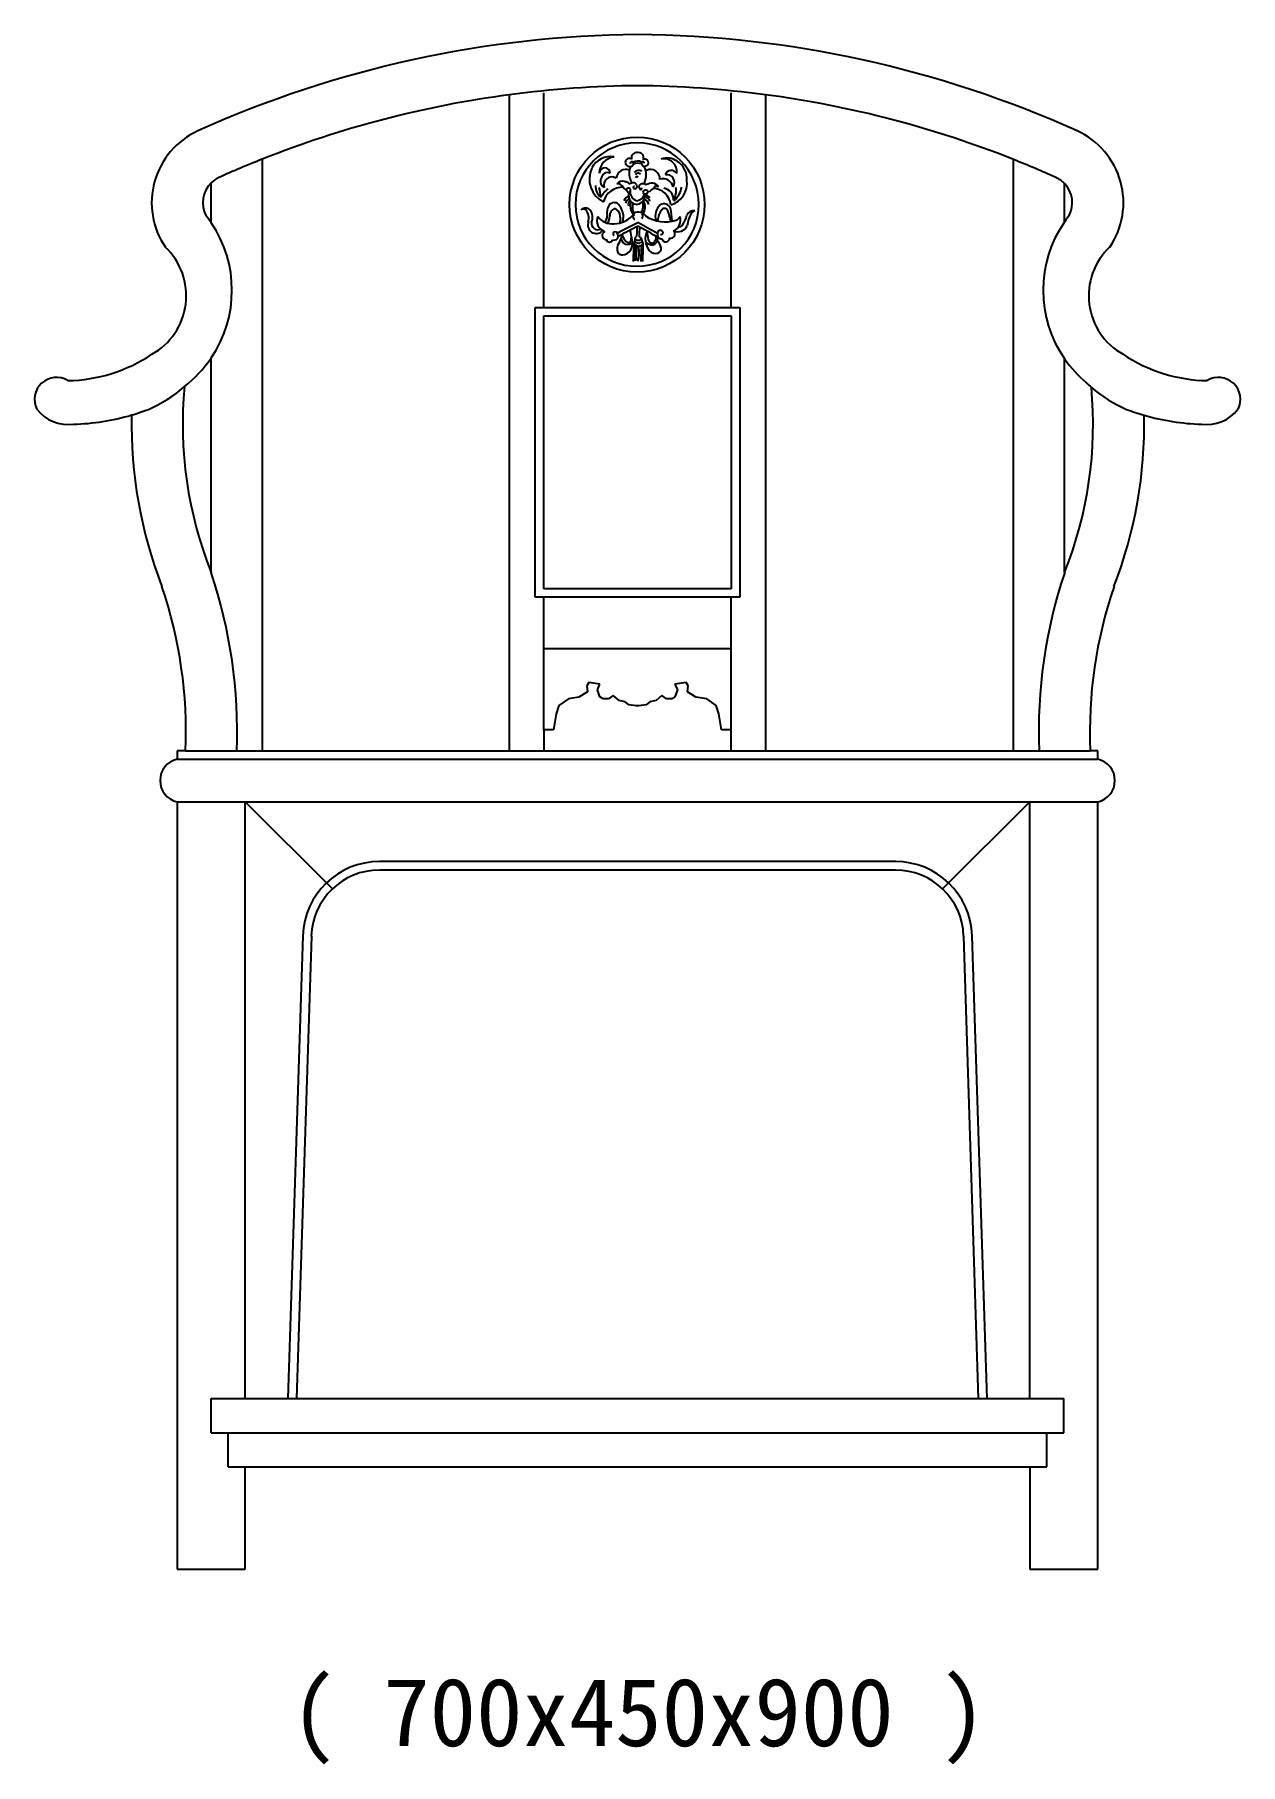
# Model space of a CAD drawing. Extents: x -66030 to 95157, y -13132 to 45879.
# Drawn here: x 88287 to 88994, y -10377 to -9362 of the extents above; entities that cross this region are included whole.
import ezdxf

# ---------------------------------------------------------------- set-up
doc = ezdxf.new("R2010")
doc.units = 0
doc.header["$LTSCALE"] = 100
doc.header["$MEASUREMENT"] = 0
doc.layers.add('立面框架', color=3, linetype='CONTINUOUS')
doc.styles.add('HZ', font='simhei.ttf')

msp = doc.modelspace()

# ---------------------------------------------------------------- linework, layer by layer
at = {"layer": '立面框架'}
for p, q in [((88565.8, -9782), (88565.8, -9397.3)), ((88585.8, -9522), (88585.8, -9396.1)), ((88695.8, -9522), (88695.8, -9396.1)), ((88715.8, -9397.3), (88715.8, -9782)), ((88420.8, -9435.1), (88420.8, -9782)), ((88861.3, -9782), (88861.3, -9435.3)), ((88390.8, -9472.3), (88390.8, -9449)), ((88891.3, -9471.6), (88891.3, -9449.5)), ((88580.8, -9522), (88700.8, -9522)), ((88580.8, -9692), (88580.8, -9522)), ((88700.8, -9522), (88700.8, -9692)), ((88585.8, -9527), (88695.8, -9527)), ((88585.8, -9687), (88585.8, -9527)), ((88695.8, -9527), (88695.8, -9687)), ((88390.8, -9677.5), (88390.8, -9551.7)), ((88891.3, -9677.5), (88891.3, -9552.4)), ((88375.2, -9568.5), (88375.2, -9568.5)), ((88695.8, -9687), (88585.8, -9687)), ((88700.8, -9692), (88580.8, -9692)), ((88585.8, -9769.8), (88585.8, -9692)), ((88695.8, -9769.8), (88695.8, -9692)), ((88585.8, -9722), (88695.8, -9722)), ((88611.4, -9747.5), (88606.5, -9750.7)), ((88612.2, -9742), (88611.1, -9744)), ((88611.1, -9744), (88611.4, -9747.5)), ((88618.8, -9742.9), (88612.2, -9742)), ((88617.4, -9746.4), (88618.8, -9742.9)), ((88618.8, -9750.5), (88617.4, -9746.4)), ((88669.4, -9742), (88662.8, -9742.9)), ((88662.8, -9742.9), (88664.2, -9746.4)), ((88664.2, -9746.4), (88662.8, -9750.5)), ((88670.5, -9744), (88669.4, -9742)), ((88670.2, -9747.5), (88670.5, -9744)), ((88675.1, -9750.7), (88670.2, -9747.5)), ((88594.6, -9755.4), (88593.1, -9760.3)), ((88600.3, -9751.6), (88594.6, -9755.4)), ((88606.5, -9750.7), (88600.3, -9751.6)), ((88620.6, -9751.5), (88618.8, -9750.5)), ((88623.8, -9751.5), (88620.6, -9751.5)), ((88626.6, -9749.6), (88623.8, -9751.5)), ((88623.8, -9751.5), (88623.8, -9751.5)), ((88630, -9752.5), (88626.6, -9749.6)), ((88633.6, -9753.4), (88630, -9752.5)), ((88635.8, -9755.1), (88633.6, -9753.4)), ((88640, -9755.7), (88635.8, -9755.1)), ((88640.8, -9755.7), (88640, -9755.7)), ((88641.6, -9755.7), (88640.8, -9755.7)), ((88645.9, -9755.1), (88641.6, -9755.7)), ((88648, -9753.4), (88645.9, -9755.1)), ((88651.7, -9752.5), (88648, -9753.4)), ((88655, -9749.6), (88651.7, -9752.5)), ((88657.8, -9751.5), (88655, -9749.6)), ((88661, -9751.5), (88657.8, -9751.5)), ((88657.8, -9751.5), (88657.8, -9751.5)), ((88662.8, -9750.5), (88661, -9751.5)), ((88681.4, -9751.6), (88675.1, -9750.7)), ((88687, -9755.4), (88681.4, -9751.6)), ((88688.5, -9760.3), (88687, -9755.4)), ((88593.1, -9760.3), (88591.6, -9769.8)), ((88690.1, -9769.8), (88688.5, -9760.3)), ((88591.6, -9769.8), (88585.8, -9769.8)), ((88585.8, -9769.8), (88585.8, -9782)), ((88695.8, -9769.8), (88690.1, -9769.8)), ((88695.8, -9782), (88695.8, -9769.8)), ((88375.8, -9782), (88370.8, -9782)), ((88370.8, -9782), (88370.8, -9787)), ((88370.8, -9787), (88910.8, -9787)), ((88375.8, -9782), (88420.8, -9782)), ((88420.8, -9782), (88565.8, -9782)), ((88565.8, -9782), (88585.8, -9782)), ((88585.8, -9782), (88695.8, -9782)), ((88695.8, -9782), (88715.8, -9782)), ((88715.8, -9782), (88861.3, -9782)), ((88861.3, -9782), (88906.3, -9782)), ((88910.8, -9782), (88906.3, -9782)), ((88910.8, -9787), (88910.8, -9782)), ((88370.8, -9812), (88910.8, -9812)), ((88370.8, -9812), (88370.8, -10262)), ((88410.8, -10162), (88410.8, -9812)), ((88461.9, -9863.1), (88410.8, -9812)), ((88819.7, -9863.1), (88870.8, -9812)), ((88870.8, -10162), (88870.8, -9812)), ((88910.8, -10262), (88910.8, -9812)), ((88792.1, -9847), (88489.5, -9847)), ((88792.1, -9852), (88489.5, -9852)), ((88444.6, -9890.6), (88435.8, -10161.9)), ((88449.6, -9890.7), (88440.8, -10162)), ((88840.8, -10162), (88832.1, -9890.7)), ((88845.8, -10161.9), (88837.1, -9890.6)), ((88390.8, -10162), (88440.8, -10162)), ((88390.8, -10182), (88390.8, -10162)), ((88440.8, -10162), (88840.8, -10162)), ((88840.8, -10162), (88890.8, -10162)), ((88890.8, -10182), (88890.8, -10162)), ((88390.8, -10182), (88890.8, -10182)), ((88400.8, -10202), (88400.8, -10182)), ((88880.8, -10202), (88880.8, -10182)), ((88400.8, -10202), (88410.8, -10202)), ((88410.8, -10262), (88410.8, -10202)), ((88410.8, -10202), (88870.8, -10202)), ((88870.8, -10202), (88880.8, -10202)), ((88870.8, -10202), (88870.8, -10262)), ((88370.8, -10262), (88410.8, -10262)), ((88870.8, -10262), (88910.8, -10262))]:
    msp.add_line(p, q, dxfattribs=at)
for centre, radius, start, end in [((88646.1, -10002.6), 640.6, 90.4753, 114.2534), ((88635.5, -10002.6), 640.6, 65.7466, 89.5247), ((88646.1, -10002.6), 610.6, 90.4753, 97.576), ((88635.5, -10002.6), 610.6, 82.4415, 89.5247), ((88646.1, -10002.6), 610.6, 97.576, 111.6553), ((88634.7, -10005.7), 613.8, 68.3315, 82.4045), ((88402.2, -9460.7), 46.3, 114.4591, 214.2534), ((88879.5, -9460.7), 46.3, 325.7466, 65.5409), ((88625.1, -9446.2), 12.6, 80.8291, 151.5704), ((88628.1, -9443.6), 9.79, 95.4552, 178.1449), ((88640.3, -9434.3), 3.09, 80.8688, 193.7499), ((88641.4, -9434.2), 2.94, 337.6514, 100.7507), ((88658.1, -9444.5), 10.1, 54.31, 109.9389), ((88646.1, -10002.6), 610.6, 111.6553, 114.2534), ((88627.6, -9446.8), 15, 154.2944, 243.4462), ((88621.6, -9443.5), 3.27, 4.3235, 175.6765), ((88623.3, -9446.8), 3.83, 66.4953, 176.9018), ((88634.3, -9447.2), 6.14, 72.7627, 170.2446), ((88636.1, -9437.2), 2.46, 58.7107, 172.5277), ((88636.3, -9436.8), 2.68, 180.8401, 307.6651), ((88646.6, -9443.4), 10.7, 158.3138, 212.2182), ((88637.5, -9437.5), 0.953, 35.744, 205.3653), ((88637.1, -9437.7), 1.44, 304.4617, 34.5352), ((88640.8, -9441), 4.81, 59.7752, 121.0821), ((88641.1, -9443.7), 6.21, 70.9427, 113.9737), ((88641.5, -9445.2), 3.51, 59.545, 138.9823), ((88641.2, -9445.1), 1.75, 40.6562, 153.58), ((88643.9, -9437.4), 0.82, 354.0541, 180.7461), ((88644.8, -9437.5), 1.73, 176.1358, 303.4002), ((88645.1, -9437.2), 2.12, 20.8682, 118.0565), ((88636.4, -9444.2), 9.57, 326.4628, 30.1645), ((88645.5, -9437.2), 1.74, 276.9071, 27.2521), ((88648.4, -9446.7), 5.58, 357.182, 115.0103), ((88656.2, -9442.6), 7.73, 353.2092, 101.5023), ((88660.6, -9445.4), 3.74, 30.5073, 161.6258), ((88657.9, -9448.8), 4.65, 325.9114, 99.378), ((88657.5, -9446.7), 12.3, 356.3583, 57.9866), ((88635.5, -10002.6), 610.6, 65.7466, 68.2945), ((88402.2, -9460.7), 16.3, 134.2012, 207.149), ((88402.2, -9460.7), 16.3, 114.4591, 134.2012), ((88623.7, -9451.3), 7.5, 174.6352, 234.5415), ((88587.8, -9460.3), 31.7, 5.2856, 15.8566), ((88623.1, -9448.2), 4.03, 155.6542, 243.15), ((88631.4, -9463.7), 13.6, 125.1891, 152.2182), ((88632.1, -9463.1), 11.6, 88.7091, 165.3236), ((88625.8, -9450.3), 4.77, 60.0691, 198.3669), ((88631.8, -9452.1), 4.04, 71.2805, 140.2676), ((88629.1, -9453.2), 3.68, 26.7356, 95.6902), ((88635.5, -9449.4), 3.81, 215.0747, 247.6603), ((88633.2, -9452.6), 4.31, 39.8428, 90.4516), ((88635.3, -9453.2), 1.03, 119.597, 223.6551), ((88635.6, -9453.2), 1.27, 216.3391, 315.2991), ((88635.5, -9453.7), 1.58, 41.3913, 116.0104), ((88629.3, -9455.8), 6.47, 351.1879, 12.1596), ((88638.3, -9451.2), 2.28, 35.2847, 142.8232), ((88635.3, -9453.2), 1.48, 324.4913, 19.7867), ((88642, -9454.2), 5.51, 178.5695, 253.1227), ((88638.9, -9451.8), 0.647, 77.751, 214.817), ((88639.2, -9450.7), 1.68, 240.5674, 301.4767), ((88640.6, -9446.4), 0.98, 51.5545, 161.1944), ((88639.1, -9451), 1.53, 311.8024, 45.0561), ((88643.3, -9451.4), 1.67, 124.5094, 225.9541), ((88642.7, -9452.1), 0.73, 225.2182, 20.2013), ((88644, -9451.8), 2.34, 80.7846, 131.9941), ((88645.5, -9454.8), 1.6, 76.1476, 166.1214), ((88645.1, -9454.3), 1.14, 183.971, 258.1026), ((88644.4, -9451.4), 1.9, 35.8103, 93.6635), ((88645.2, -9453.9), 1.6, 256.6188, 0.6403), ((88645.5, -9454.9), 1.73, 36.5452, 74.6682), ((88649.1, -9454.2), 5.05, 35.5588, 128.2915), ((88647.5, -9452.6), 1.37, 241.0596, 298.9404), ((88632.8, -9435.9), 23.7, 310.6405, 319.3034), ((88649.5, -9463.1), 10.9, 6.333, 87.8009), ((88652, -9453.5), 2.54, 61.0644, 120.8758), ((88655.8, -9452.6), 6.01, 11.8392, 108.4911), ((88655.2, -9458.8), 6.75, 357.8274, 80.5154), ((88656.9, -9449.3), 13, 285.0807, 8.0181), ((88654.1, -9453.6), 9.44, 326.2961, 11.3418), ((88653.5, -9449.3), 13.4, 313.1246, 350.5894), ((88879.5, -9460.7), 16.3, 43.2994, 65.5409), ((88879.5, -9460.7), 16.3, 332.851, 43.2994), ((88610.3, -9467.3), 3.65, 40.9583, 139.0417), ((88609, -9466.5), 2.17, 48.7661, 131.2339), ((88605.1, -9469.7), 7.17, 342.8924, 42.0721), ((88607.3, -9469.1), 7.16, 335.934, 35.8166), ((88632.3, -9466.8), 9.42, 149.5229, 188.8287), ((88627.1, -9464.3), 3.72, 46.9165, 143.2008), ((88628.6, -9468), 4.08, 107.725, 188.2139), ((88625.8, -9468.7), 4.9, 359.6218, 71.6683), ((88621.9, -9469), 10.7, 344.0873, 43.7794), ((88636.8, -9461), 4.25, 104.6687, 159.1933), ((88637.4, -9461.7), 3.66, 111.5891, 165.772), ((88638.8, -9461.8), 3.4, 131.656, 192.5431), ((88640.7, -9456.6), 5.02, 182.5474, 271.3087), ((88640.3, -9462.8), 3.83, 139.0523, 173.6828), ((88643.7, -9462.7), 7.2, 177.9044, 229.8307), ((88644.8, -9463.3), 7.03, 160.1113, 210.1923), ((88639.8, -9454.3), 5.18, 276.3014, 347.6042), ((88639.5, -9455.8), 5.92, 283.5095, 3.5303), ((88639.3, -9462.7), 4.91, 316.1075, 30.5225), ((88639.8, -9463.1), 5.58, 312.8978, 39.1309), ((88644.2, -9462.1), 3.24, 7.5744, 83.8465), ((88645.4, -9460.2), 2.75, 6.2118, 93.957), ((88638, -9471), 16.8, 52.3912, 62.1893), ((88660, -9468.4), 8.77, 131.6719, 198.8533), ((88663.6, -9471.5), 10.9, 140.4779, 179.6703), ((88656.2, -9465.6), 4.31, 24.2365, 117.4006), ((88656.7, -9466), 2.07, 17.7026, 136.713), ((88563.6, -9479.2), 97.8, 4.5175, 9.0043), ((88662.3, -9458.7), 0.49, 228.9246, 311.0754), ((88332.4, -9512), 70.6, 34.1795, 38.4714), ((88332.4, -9512), 70.6, 325.8205, 34.1795), ((88617.1, -9473.5), 5.38, 161.1055, 233.1315), ((88617.6, -9472.7), 3.79, 169.4741, 297.1602), ((88623.6, -9471.1), 6.61, 158.1497, 252.889), ((88625.8, -9463), 10, 214.2388, 276.0433), ((88618.2, -9468.7), 4.8, 315.2696, 5.0654), ((88619, -9468.9), 5.53, 317.257, 3.433), ((88627, -9458.6), 14.4, 269.4702, 325.0336), ((88746.5, -9692.5), 244.1, 115.5064, 118.8095), ((88746.5, -9694.6), 244.1, 115.5064, 118.6357), ((88622.8, -9470.2), 8.01, 343.3945, 10.4209), ((88640.5, -9468.5), 2.41, 137.2063, 238.7519), ((88641.3, -9471.6), 5.42, 36.77, 117.8686), ((88597.2, -9475), 43.5, 353.3356, 0.4724), ((88804.2, -9194.6), 321.8, 239.6108, 241.8806), ((88804.2, -9196.7), 321.8, 239.6108, 241.9759), ((88565.8, -9475.4), 76.3, 356.0854, 0.5124), ((88642, -9468.4), 1.99, 312.0935, 38.0098), ((88656.9, -9451.9), 20, 235.5279, 288.9568), ((88492.8, -9520.1), 174.6, 16.1311, 18.2651), ((88659.1, -9470.8), 6.99, 294.2977, 17.7358), ((88664.7, -9472.1), 5.56, 242.154, 337.8063), ((88662.2, -9467.1), 3.9, 289.398, 337.0746), ((88665.5, -9473), 1.81, 248.7754, 337.3959), ((88652.5, -9464.1), 17.6, 326.9364, 347.3562), ((88673.8, -9469.9), 4.58, 81.2399, 154.6727), ((88696.4, -9478.4), 26.8, 154.3465, 171.0901), ((88675.6, -9469.7), 4.49, 104.5629, 139.1684), ((88949.3, -9512), 70.6, 145.1083, 214.8917), ((88949.3, -9512), 70.6, 141.5286, 145.1083), ((88616.6, -9473.5), 5.18, 237.4484, 318.5508), ((88622.6, -9479.8), 2.51, 110.0178, 268.925), ((88624.4, -9481.8), 1.91, 195.0348, 340.7272), ((88627.1, -9480.2), 2.37, 245.3237, 43.5479), ((88627.7, -9478.9), 1.24, 15.2577, 235.7646), ((88635, -9487.7), 6.15, 139.9784, 183.8929), ((88623.7, -9479.2), 7.96, 325.4509, 0.3243), ((88635.1, -9481), 4.1, 194.9654, 314.1549), ((88638.3, -9478), 6.72, 190.1009, 243), ((88635.4, -9482.4), 1.62, 265.5625, 333.1051), ((88474.1, -9512.2), 166.3, 10.239, 12.3344), ((88604.4, -9474.9), 33.5, 345.6862, 350.217), ((88630.3, -9484.4), 7.69, 329.7707, 13.3953), ((88721.2, -9494.3), 82.9, 171.3172, 180.5377), ((88641.6, -9482.9), 3.12, 211.1047, 324.1755), ((88641.4, -9481.5), 2.82, 215.5258, 322.1972), ((88642.3, -9482.4), 3.05, 127.8077, 168.1312), ((88641.1, -9480.2), 2.45, 223.3433, 324.4816), ((88640.3, -9483.4), 3.24, 6.487, 60.3416), ((88639.6, -9485.3), 4.54, 352.9679, 30.9431), ((88657, -9481.9), 11.6, 155.8155, 216.8982), ((88649.5, -9480.4), 4.95, 217.4282, 276.5703), ((88666, -9477.3), 19.5, 179.5227, 194.4912), ((88649.6, -9481.7), 2.6, 192.4255, 271.7759), ((88649.6, -9482.7), 1.52, 273.3278, 342.1695), ((88649.4, -9482.3), 3.08, 281.6533, 350.6613), ((88646.1, -9480.4), 5.74, 330.4314, 2.543), ((88658.5, -9480.8), 6.38, 175.7436, 198.4574), ((88654.2, -9478.5), 1.69, 1.2515, 183.3253), ((88655.4, -9479.1), 2.9, 170.4488, 266.9254), ((88645.7, -9489), 9.18, 11.0277, 42.84), ((88654.5, -9477.8), 1.51, 259.6996, 333.3856), ((88657.4, -9481.3), 2.28, 197.0653, 356.7439), ((88660.3, -9479), 2.52, 255.6255, 48.3691), ((88337, -9515.2), 39.2, 298.8609, 46.6736), ((88631.7, -9488.3), 2.87, 175.1219, 275.8364), ((88631.5, -9484.9), 6.34, 274.0191, 327.859), ((88967.1, -9505.8), 327.9, 176.4538, 178.0719), ((88695.2, -9493.1), 55.2, 172.4713, 181.4009), ((88620.3, -9489.5), 21.5, 345.5771, 9.3194), ((88754.3, -9495.4), 111.5, 176.3737, 179.8043), ((88633.6, -9486.4), 9.59, 348.1, 4.4876), ((88532.3, -9487.2), 111.8, 355.9025, 0.6643), ((88651.7, -9484.3), 6.02, 228.8999, 281.6406), ((88651.9, -9487.5), 2.9, 292.0418, 4.6188), ((88944.6, -9515.2), 39.2, 133.3264, 241.1391), ((88304.9, -9473), 92, 271.1422, 303.7051), ((88326.7, -9507.6), 77.8, 308.4918, 325.4545), ((88949.3, -9512), 70.6, 214.8917, 230.013), ((88976.7, -9473), 92, 236.2949, 268.8578), ((88300.1, -9576), 12.9, 59.1124, 206.4845), ((88962.1, -9503.7), 85.4, 227.0073, 229.842), ((88981.5, -9576), 12.9, 333.5155, 120.8876), ((88319.5, -9503.7), 85.4, 293.7893, 310.635), ((88608.1, -9590.6), 234, 174.5727, 201.7847), ((88674, -9590.6), 234, 338.216, 5.3128), ((88962.1, -9503.7), 85.4, 229.842, 246.2107), ((88306.8, -9567.9), 22.8, 217.2227, 278.0704), ((88306.1, -9455.8), 134.8, 271.6539, 286.3922), ((88306.1, -9455.8), 134.8, 286.3922, 290.8041), ((88606.1, -9590.7), 262, 178.7905, 201.243), ((88676, -9590.7), 262, 338.757, 1.1775), ((88975.5, -9455.8), 134.8, 249.1959, 253.8296), ((88975.5, -9455.8), 134.8, 253.8296, 268.3461), ((88974.8, -9567.9), 22.8, 261.9296, 322.7773), ((88112.8, -9770.8), 293.2, 357.8002, 18.5547), ((89169.3, -9770.8), 293.2, 161.4453, 182.1998), ((88112.8, -9770.8), 263.2, 357.5493, 18.8825), ((89169.3, -9770.8), 263.2, 161.1175, 182.4507), ((88373.6, -9799.5), 12.8, 102.6804, 257.3196), ((88908, -9799.5), 12.8, 282.6804, 77.3196), ((88489.5, -9892), 45, 90, 178.1524), ((88792.1, -9892), 45, 1.8476, 90), ((88489.5, -9892), 40, 90, 178.1524), ((88792.1, -9892), 40, 1.8476, 90)]:
    msp.add_arc(centre, radius, start, end, dxfattribs=at)
for major_axis, start_param, end_param in [((-0.1, 39.6), 4.708663307220034, 10.99184861439962), ((0, 36.2), -1.569528, 4.713657)]:
    msp.add_ellipse((88640.6, -9461.7), major_axis=major_axis, ratio=1, start_param=start_param, end_param=end_param, dxfattribs=at)

# ---------------------------------------------------------------- texts
at = {"layer": '立面框架', "style": 'HZ'}
msp.add_text('( 700x450x900 )', height=40, dxfattribs=at).set_placement((88437.3, -10365.8))

doc.saveas('drawing.dxf')
